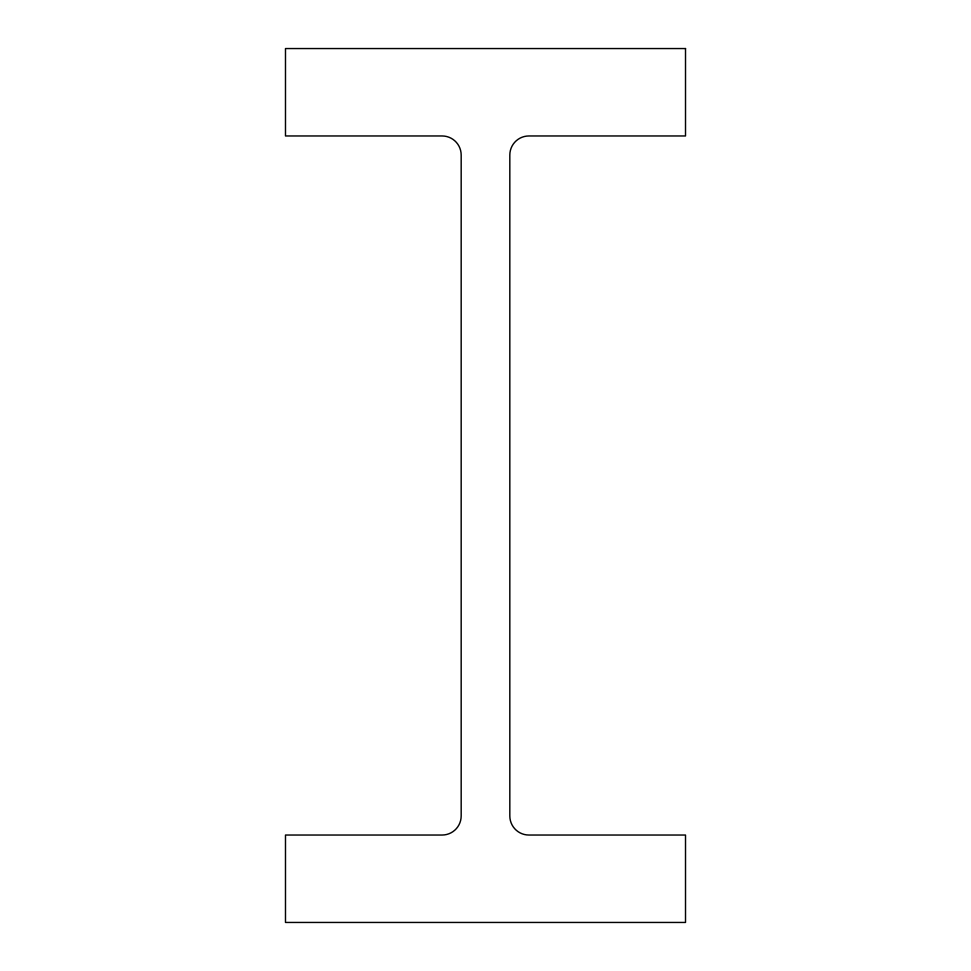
<?xml version="1.0" encoding="UTF-8"?>
<svg xmlns="http://www.w3.org/2000/svg" width="971" height="971" viewBox="0 0 971 971"><rect width="100%" height="100%" fill="white"/><g stroke="black" fill="none" stroke-linecap="round" stroke-linejoin="round"><path stroke-width="1.46" d="M685.514 48.55L285.486 48.55L285.486 135.964L442.096 135.964A19.08 19.08 0 0 1 461.176 155.044L461.176 815.956A19.08 19.08 0 0 1 442.096 835.036L285.486 835.036L285.486 922.45L685.514 922.45L685.514 835.036L528.904 835.036A19.08 19.08 0 0 1 509.824 815.956L509.824 155.044A19.08 19.08 0 0 1 528.904 135.964L685.514 135.964L685.514 48.55"/></g></svg>
